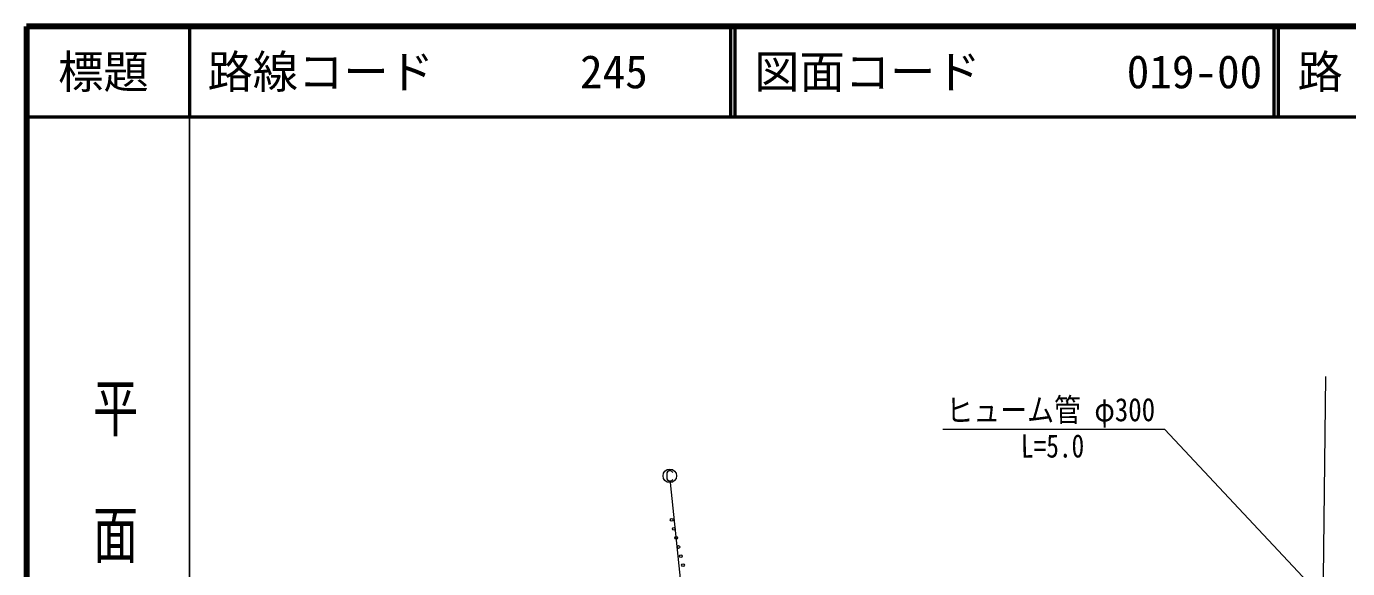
# Model space of a CAD drawing. Units: millimetres, scale not verified. Extents: x 40000 to 680000, y 20000 to 380000.
# Drawn here: x 40000 to 185912, y 320131 to 380000 of the extents above; entities that cross this region are included whole.
import ezdxf
from ezdxf.enums import TextEntityAlignment as Align

# ---------------------------------------------------------------- set-up
doc = ezdxf.new("R2010")
doc.units = ezdxf.units.MM
doc.header["$LTSCALE"] = 1000
for name, color, linetype, lineweight in [('M-TTL', 2, 'Continuous', 140), ('M-TTL-BAND', 7, 'Continuous', 25), ('M-TTL-LINE', 7, 'Continuous', 50), ('M-WORK', 1, 'Continuous', 13)]:
    doc.layers.add(name, color=color, linetype=linetype, lineweight=lineweight)
doc.layers.add('M-TTL-TXT', color=7, linetype='Continuous')
doc.styles.add('@ＭＳ ゴシック', font='')
doc.styles.add('ＭＳ ゴシック', font='')
doc.styles.add('ＭＳ 明朝', font='')
doc.styles.get('@ＭＳ ゴシック').set_extended_font_data('@MS Gothic')
doc.styles.get('ＭＳ ゴシック').set_extended_font_data('MS Gothic')
doc.styles.get('ＭＳ 明朝').set_extended_font_data('MS Mincho')

msp = doc.modelspace()

# ---------------------------------------------------------------- linework, layer by layer
at = {"layer": 'M-TTL'}
for p, q in [((40000, 380000), (40000, 20000)), ((680000, 380000), (40000, 380000))]:
    msp.add_line(p, q, dxfattribs=at)
at = {"layer": 'M-TTL-BAND'}
msp.add_line((58000, 370000), (58000, 20000), dxfattribs=at)
at = {"layer": 'M-TTL-LINE'}
for p, q in [((58000, 380000), (58000, 370000)), ((117750, 380000), (117750, 370000)), ((118250, 380000), (118250, 370000)), ((177750, 380000), (177750, 370000)), ((178250, 380000), (178250, 370000)), ((40000, 370000), (680000, 370000))]:
    msp.add_line(p, q, dxfattribs=at)
at = {"layer": 'M-WORK'}
for p, q in [((183265, 319156), (183509, 341324)), ((165722, 335494), (141222, 335494)), ((185154, 314794), (165722, 335494)), ((110816, 330824), (110726, 330704)), ((110726, 330704), (110726, 330044)), ((110726, 330044), (110816, 329924)), ((110936, 330914), (110816, 330824)), ((110816, 329924), (110936, 329834)), ((111206, 330914), (110936, 330914)), ((110936, 329834), (111206, 329834)), ((111326, 330824), (111206, 330914)), ((111206, 329834), (111326, 329894)), ((111386, 330734), (111326, 330824)), ((111326, 329894), (111386, 329984)), ((113329, 308677), (111127, 329619))]:
    msp.add_line(p, q, dxfattribs=at)
for centre, radius in [((111056, 330374), 750), ((111262, 325523), 150), ((111512, 324519), 150), ((111762, 323516), 150), ((112012, 322512), 150), ((112262, 321509), 150), ((112512, 320505), 150)]:
    msp.add_circle(centre, radius, dxfattribs=at)

# ---------------------------------------------------------------- texts
at = {"layer": 'M-TTL-BAND', "style": '@ＭＳ ゴシック', "width": 1.4}
msp.add_text('平  面  図', height=3666, rotation=270, dxfattribs=at).set_placement((49777, 306475), align=Align.MIDDLE_RIGHT)
at = {"layer": 'M-TTL-TXT', "style": 'ＭＳ ゴシック'}
msp.add_text('標題', height=3666, dxfattribs=at).set_placement((48500, 375000), align=Align.MIDDLE_CENTER)
for s, p in [('路線コード', (60000, 375000)), ('245', (101142, 375000)), ('図面コード', (120380, 375000)), ('019-00', (161521, 375000)), ('路 線 名', (180380, 375000))]:
    msp.add_text(s, height=3666, dxfattribs=at).set_placement(p, align=Align.MIDDLE_LEFT)
at = {"layer": 'M-WORK', "style": 'ＭＳ 明朝'}
for s, width, p in [('ヒューム管 φ300', 0.85, (141598, 335556)), ('L=5.0', 0.8, (149848, 331606))]:
    msp.add_text(s, height=2566, rotation=0.2, dxfattribs=dict(at, width=width)).set_placement(p, align=Align.BOTTOM_LEFT)

doc.saveas('drawing.dxf')
